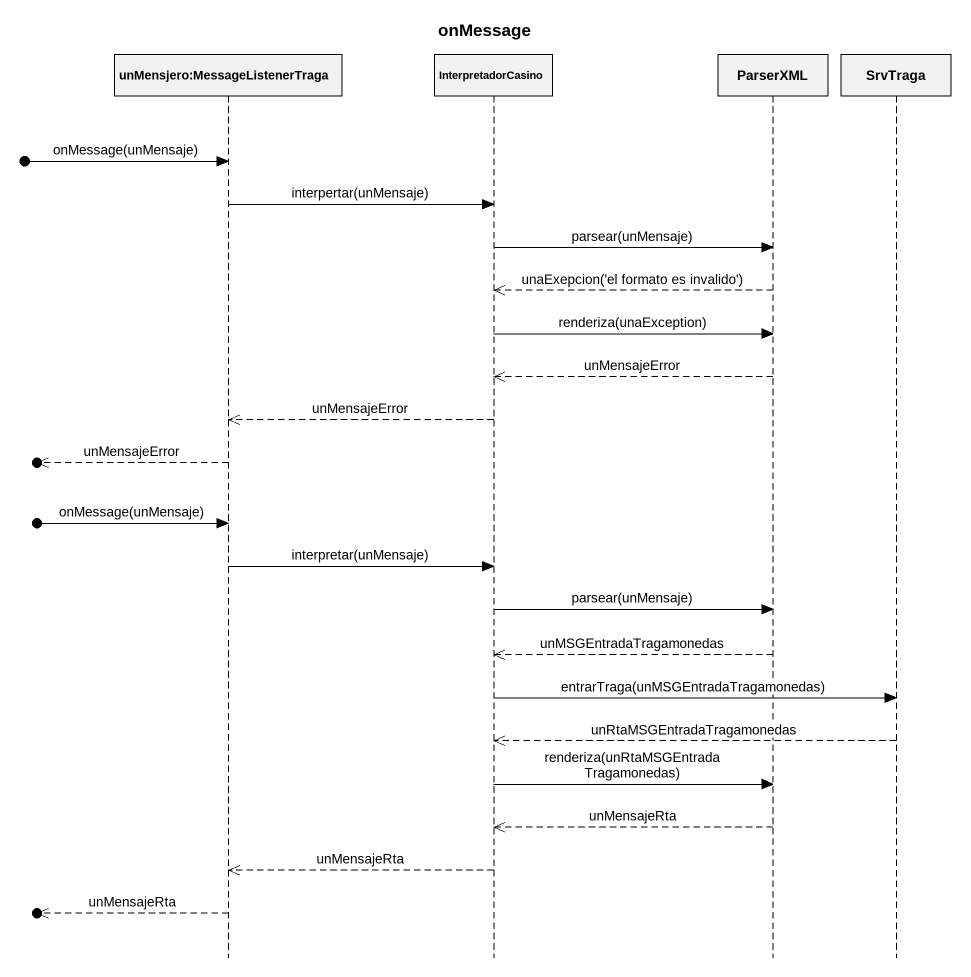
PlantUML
@startuml
title onMessage
hide footbox
participant "unMensjero:MessageListenerTraga" as unMensjero
participant InterpretadorCasino
participant ParserXML
participant SrvTraga

[o-> unMensjero : onMessage(unMensaje)
unMensjero -> InterpretadorCasino : interpertar(unMensaje)
InterpretadorCasino -> ParserXML : parsear(unMensaje)
ParserXML -->> InterpretadorCasino : unaExepcion('el formato es invalido')
InterpretadorCasino -> ParserXML : renderiza(unaException)
ParserXML -->> InterpretadorCasino : unMensajeError
InterpretadorCasino -->> unMensjero : unMensajeError
[o<<-- unMensjero : unMensajeError
[o-> unMensjero : onMessage(unMensaje)
unMensjero -> InterpretadorCasino : interpretar(unMensaje)
InterpretadorCasino -> ParserXML : parsear(unMensaje)
ParserXML -->> InterpretadorCasino : unMSGEntradaTragamonedas
InterpretadorCasino -> SrvTraga : entrarTraga(unMSGEntradaTragamonedas)
SrvTraga -->> InterpretadorCasino : unRtaMSGEntradaTragamonedas
InterpretadorCasino -> ParserXML : renderiza(unRtaMSGEntradaTragamonedas)
ParserXML -->> InterpretadorCasino : unMensajeRta
InterpretadorCasino -->> unMensjero : unMensajeRta
[o<<-- unMensjero : unMensajeRta
@enduml
